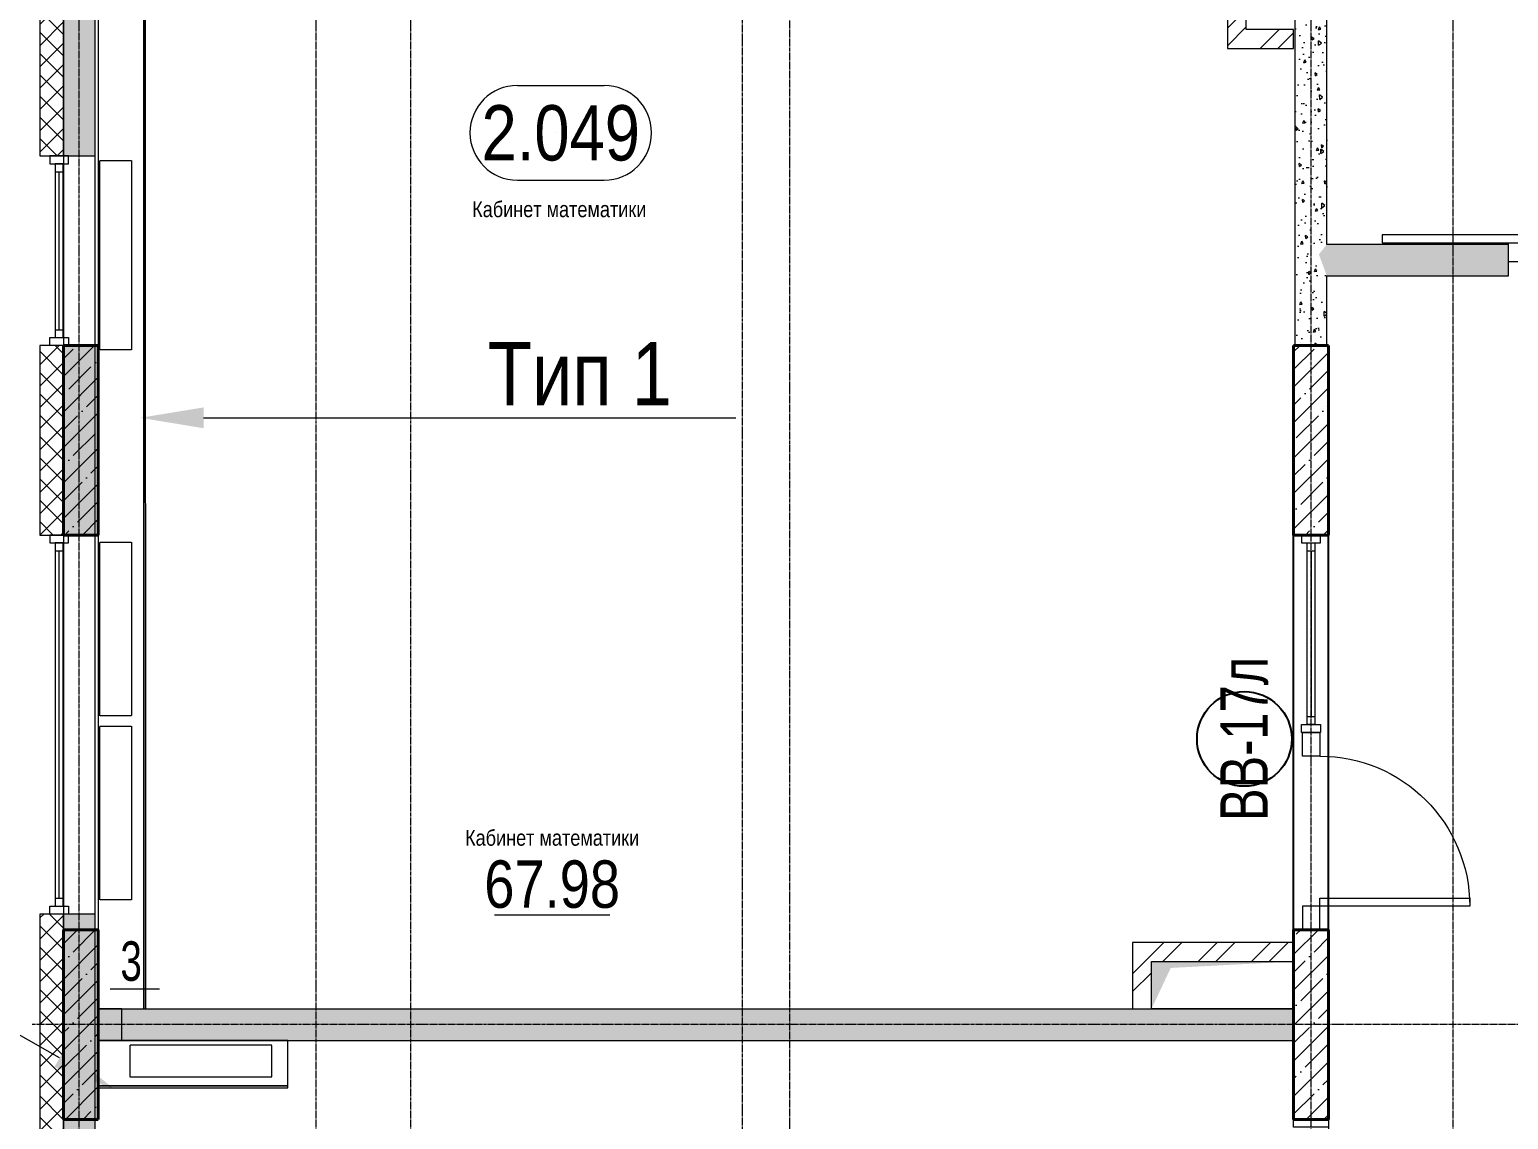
# Model space of a CAD drawing. Header units: millimetres. Extents: x -231292 to 573618, y -153144 to 564035.
# Drawn here: x 103068 to 112433, y 33330 to 40230 of the extents above; entities that cross this region are included whole.
import ezdxf
from ezdxf import colors
from ezdxf.entities.mleader import LeaderData, LeaderLine
from ezdxf.enums import TextEntityAlignment as Align
from ezdxf.math import Vec2, Vec3

# ---------------------------------------------------------------- set-up
doc = ezdxf.new("R2010")
doc.units = ezdxf.units.MM
doc.linetypes.add('CENTER2', pattern=[28.575, 19.05, -3.175, 3.175, -3.175])
doc.linetypes.add('HIDDEN2', pattern=[4.7625, 3.175, -1.5875])
doc.layers.get('0').update_dxf_attribs({"color": 250})
doc.layers.get('Defpoints').update_dxf_attribs({"color": 250})
for name, color, linetype, lineweight in [('A-AREA', 250, 'Continuous', 15), ('A-Wall_Материал_Газоблок_Контур', 250, 'Continuous', 0), ('АР_Area', 250, 'Continuous', 5), ('АР_Витраж', 250, 'Continuous', 13), ('АР_Витраж марка', 250, 'Continuous', 9), ('АР_Двери', 250, 'Continuous', 9), ('АР_Двери_витраж', 250, 'Continuous', 9), ('АР_Колонны', 250, 'Continuous', 35), ('АР_Окна', 250, 'Continuous', 5), ('АР_Отв. марка', 250, 'Continuous', 9), ('АР_Отопительные приборы', 250, 'HIDDEN2', 0), ('АР_площадь пом', 250, 'Continuous', 5), ('АР_Стены ЖБ', 250, 'Continuous', 35), ('АР_Стены кирпич', 250, 'Continuous', 20), ('АР_Стены ПЕНОблок', 250, 'Continuous', 20), ('АР_Утеплитель', 250, 'Continuous', 0), ('АР_Штриховка', 250, 'Continuous', 0), ('Зашивка радиаторов тип 1 (фанера и МДФ)', 250, 'Continuous', 0), ('Зашивка радиаторов тип 9 (до потолка_ облиц плитка)', 250, 'Continuous', 0), ('КМ_Фахверки', 250, 'Continuous', 80), ('ОВ_Отопление', 250, 'Continuous', 0), ('ОВ_Шахты', 250, 'Continuous', 5), ('Размеры зашивки ГКЛ', 250, 'Continuous', 0), ('РД_Оси_100', 250, 'Continuous', 0), ('РД_проем_инж перемыч_фахверк', 250, 'Continuous', 18)]:
    doc.layers.add(name, color=color, linetype=linetype, lineweight=lineweight)
doc.layers.add('РД_Витраж_вн', color=250, linetype='Continuous')
doc.layers.add('РД_Проем', color=250, linetype='Continuous', lineweight=0, plot=False)
doc.styles.add('Arial0', font='arial.ttf')
doc.styles.add('Arial_09', font='ARIALN.TTF', dxfattribs={"width": 0.9})
doc.styles.add('style1', font='ARIALN.TTF')
pattern_1 = [(45, (8883.4, 13229.69), (-112.2532, 112.2532), []), (45, (8995.66, 13229.69), (-112.2532, 112.2532), [198.4375, -39.6875, 0, -39.6875])]
pattern_2 = [(45, (8883.4, 13229.69), (-112.2532, 112.2532), []), (45, (8995.66, 13229.69), (-112.2532, 112.2532), [198.4375, -39.6875, 0, -39.6875])]
pattern_3 = [(45, (8883.4, 13229.69), (-168.3798, 168.3798), []), (45, (8995.66, 13229.69), (-168.3798, 168.3798), [])]

# ---------------------------------------------------------------- blocks, each defined once
blk = doc.blocks.new('СОШ_2200_АР_ОСИ_М100_28.05.24')
at = {"layer": 'РД_Оси_100', "linetype": 'CENTER2'}
for p, q in [((94500, -6155), (94500, 139938.679)), ((96000, -6155), (96000, 139938.679)), ((102300, -6155), (102300, 139938.679)), ((119910, 20700), (94200, 20700))]:
    blk.add_line(p, q, dxfattribs=at)
for points in [[(96600, -6155), (96600, 139938.679)], [(98700, -6194.98), (98700, 139538.679), (98550, 139938.679)], [(99000, -6195.83), (99000, 139538.679), (99150, 139938.679)], [(103200, -6155), (103200, 139938.679)]]:
    blk.add_lwpolyline(points, dxfattribs=at)
blk = doc.blocks.new('otv')
at = {"linetype": 'Continuous'}
blk.add_lwpolyline([(0, -1), (0, 0), (1, 0), (1, -1)], close=True, dxfattribs=at)
blk.add_solid([(0, -1), (0, 0), (0.135, -0.137), (1, 0)], dxfattribs=at)
blk = doc.blocks.new('MOK-МаркаПом_овал_ареал')
for p, q in [((-2.75, 3), (2.75, 3)), ((-2.75, -3), (2.75, -3))]:
    blk.add_line(p, q)
for centre, radius, start, end in [((-2.75, 0), 3, 90, 270), ((2.75, 0), 3, 270, 90), ((-3.75, 0), 3.5, 0, 0.00095)]:
    blk.add_arc(centre, radius, start, end)
at = {"color": 0, "style": 'style1'}
blk.add_attdef('АР-ПОМЕЩЕНИЕ:НОМЕР', text='', height=3.5, dxfattribs=at).set_placement((0, 0), align=Align.MIDDLE)
at = {"layer": 'Defpoints', "color": 2, "style": 'style1'}
blk.add_attdef('АР-ПОМЕЩЕНИЕ:НАИМЕНОВАНИЕ', text='', height=1, dxfattribs=at).set_placement((-0.094, -4.814), align=Align.MIDDLE)
blk = doc.blocks.new('MOK-МаркаПомещения1')
at = {"layer": 'A-AREA', "color": 0}
blk.add_line((-3.651, -1.944), (3.649, -1.944), dxfattribs=at)
at = {"layer": 'A-AREA', "color": 0, "style": 'style1'}
blk.add_attdef('АР-ПОМЕЩЕНИЕ:ПЛОЩАДЬ', text='', height=3, dxfattribs=at).set_placement((0, 0), align=Align.MIDDLE)
at = {"layer": 'Defpoints', "style": 'style1', "flags": 8}
blk.add_attdef('АР-ПОМЕЩЕНИЕ:НАИМЕНОВАНИЕ', text='', height=1, dxfattribs=at).set_placement((0, 2.956), align=Align.MIDDLE)
blk = doc.blocks.new('MOK-МаркаПроема инж.')
blk.add_line((-1.328, -1.754), (1.802, -1.754))
at = {"color": 0, "style": 'Arial0', "width": 0.7}
blk.add_attdef('АР-ПРОЕМ:Коробка', text='', height=2.5, dxfattribs=at).set_placement((0, 0), align=Align.MIDDLE)
blk = doc.blocks.new('МаркаВитража1')
at = {"layer": 'Defpoints'}
blk.add_circle((0, 0), 3, dxfattribs=at)
at = {"color": 0, "linetype": 'ByBlock', "lineweight": -2, "style": 'Arial_09', "width": 0.9}
blk.add_attdef('АР-ОКНО:НАИМЕНОВАНИЕ', text='', height=3, dxfattribs=at).set_placement((0, 0), align=Align.MIDDLE)

msp = doc.modelspace()

# ---------------------------------------------------------------- hatches: boundary and pattern name
at = {"layer": 'АР_Штриховка', "linetype": 'Continuous', "lineweight": 0}
h = msp.add_hatch(dxfattribs=at)
h.set_pattern_fill('ANSI37', color=256, scale=30, style=0)
h.set_pattern_definition([(45, (8883.4, 13229.69), (-67.35192, 67.35192), []), (135, (8883.4, 13229.69), (-67.35192, -67.35192), [])])
h.paths.add_polyline_path([(103133.403, 27329.686), (103283.403, 27329.686), (103283.403, 34629.686), (103133.403, 34629.686)], flags=0)
h.paths.add_polyline_path([(103133.403, 37029.686), (103283.403, 37029.686), (103283.403, 38229.686), (103133.403, 38229.686)], flags=0)
h.paths.add_polyline_path([(103133.403, 39429.686), (103283.403, 39429.686), (103283.403, 40329.686), (103133.403, 40329.686)], flags=0)
h.paths.add_polyline_path([(103133.403, 42429.686), (103283.403, 42429.686), (103283.403, 44529.686), (103133.403, 44529.686)], flags=0)
h.paths.add_polyline_path([(103133.403, 45729.686), (103283.403, 45729.686), (103283.403, 46629.686), (103133.403, 46629.686)], flags=0)
h.paths.add_polyline_path([(103133.403, 49929.686), (103283.403, 49929.686), (103283.403, 50829.686), (103133.403, 50829.686)], flags=0)
h.paths.add_polyline_path([(103133.403, 52029.686), (103283.403, 52029.686), (103283.403, 52929.686), (103133.403, 52929.686)], flags=0)
h.paths.add_polyline_path([(103133.403, 54129.686), (103283.403, 54129.686), (103283.403, 55029.686), (103133.403, 55029.686)], flags=0)
h.paths.add_polyline_path([(103133.403, 58329.686), (103283.403, 58329.686), (103283.403, 59229.686), (103133.403, 59229.686)], flags=0)
h.paths.add_polyline_path([(103133.403, 60429.686), (103283.403, 60429.686), (103283.403, 61929.686), (103133.403, 61929.686)], flags=0)
h.paths.add_polyline_path([(103133.403, 63129.686), (103283.403, 63129.686), (103283.403, 64029.686), (103133.403, 64029.686)], flags=0)
h.paths.add_polyline_path([(103133.403, 67329.686), (103283.403, 67329.686), (103283.403, 68529.686), (103133.403, 68529.686)], flags=0)
h.paths.add_polyline_path([(103133.403, 69729.686), (103283.403, 69729.686), (103283.403, 70629.686), (103133.403, 70629.686)], flags=0)
h.paths.add_polyline_path([(103133.403, 71829.686), (103283.403, 71829.686), (103283.403, 72729.686), (103133.403, 72729.686)], flags=0)
h.paths.add_polyline_path([(103133.403, 76029.686), (103283.403, 76029.686), (103283.403, 77329.686), (103133.403, 77329.686)], flags=0)
h = msp.add_hatch(dxfattribs=at)
h.set_pattern_fill('AR-CONC', color=256, style=0)
h.set_pattern_definition([(50, (8883.4, 13229.69), (182.18467, -15.93909), [19.05, -209.55]), (355, (8883.4, 13229.69), (-35.24342, 191.05685), [15.24, -167.64058]), (100.45144, (8898.58, 13228.36), (146.94125, 175.11775), [16.19, -178.09024]), (46.1842, (8883.4, 13280.49), (271.07904, -42.04233), [28.575, -314.325]), (96.63556, (8906, 13276.98), (237.40413, 247.4261), [24.285, -267.1356]), (351.18415, (8883.4, 13280.5), (237.4041, 247.4261), [22.86, -251.4597]), (21, (8908.8, 13267.79), (151.6144, -102.2652), [19.05, -209.55]), (326, (8908.8, 13267.79), (61.80203, 184.18797), [15.24, -167.64]), (71.45144, (8921.44, 13259.26), (213.41642, 81.92277), [16.19, -178.08994]), (37.5, (8883.4, 13229.686), (3.088603, 84.55504), [0, -165.608, 0, -170.18, 0, -168.275]), (7.5, (8883.4, 13229.69), (66.81966, 100.180575), [0, -97.028, 0, -161.798, 0, -64.135]), (327.5, (8826.76, 13229.686), (135.590595, -5.728744), [0, -63.5, 0, -198.12, 0, -262.89]), (317.5, (8801.36, 13229.69), (148.12918, 25.42649), [0, -82.55, 0, -131.572, 0, -186.69])])
h.paths.add_polyline_path([(103283.403, 27329.686), (103483.403, 27329.686), (103483.403, 34629.686), (103283.403, 34629.686)], flags=0)
h.paths.add_polyline_path([(103283.403, 37029.686), (103483.403, 37029.686), (103483.403, 38229.686), (103283.403, 38229.686)], flags=0)
h.paths.add_polyline_path([(103283.403, 39429.686), (103483.403, 39429.686), (103483.403, 40329.686), (103283.403, 40329.686)], flags=0)
h.paths.add_polyline_path([(103283.403, 42429.686), (103483.403, 42429.686), (103483.403, 44529.686), (103283.403, 44529.686)], flags=0)
h.paths.add_polyline_path([(103283.403, 45729.686), (103483.403, 45729.686), (103483.403, 46629.686), (103283.403, 46629.686)], flags=0)
h.paths.add_polyline_path([(103283.403, 49929.686), (103483.403, 49929.686), (103483.403, 50829.686), (103283.403, 50829.686)], flags=0)
h.paths.add_polyline_path([(103283.403, 52029.686), (103483.403, 52029.686), (103483.403, 52929.686), (103283.403, 52929.686)], flags=0)
h.paths.add_polyline_path([(103283.403, 54129.686), (103483.403, 54129.686), (103483.403, 55029.686), (103283.403, 55029.686)], flags=0)
h.paths.add_polyline_path([(103283.403, 58329.686), (103483.403, 58329.686), (103483.403, 59229.686), (103283.403, 59229.686)], flags=0)
h.paths.add_polyline_path([(103283.403, 60429.686), (103483.403, 60429.686), (103483.403, 61929.686), (103283.403, 61929.686)], flags=0)
h.paths.add_polyline_path([(103283.403, 63129.686), (103483.403, 63129.686), (103483.403, 64029.686), (103283.403, 64029.686)], flags=0)
h.paths.add_polyline_path([(103283.403, 67329.686), (103483.403, 67329.686), (103483.403, 68529.686), (103283.403, 68529.686)], flags=0)
h.paths.add_polyline_path([(103283.403, 69729.686), (103483.403, 69729.686), (103483.403, 70629.686), (103283.403, 70629.686)], flags=0)
h.paths.add_polyline_path([(103283.403, 71829.686), (103483.403, 71829.686), (103483.403, 72729.686), (103283.403, 72729.686)], flags=0)
h.paths.add_polyline_path([(103283.403, 76029.686), (103483.403, 76029.686), (103483.403, 77329.686), (103283.403, 77329.686)], flags=0)
h = msp.add_hatch(dxfattribs=at)
h.set_pattern_fill('ANSI32', color=256, scale=25, style=0)
h.set_pattern_definition(pattern_3)
h.paths.add_polyline_path([(110653.403, 40109.686), (110773.403, 40229.686), (110773.403, 41129.686), (110653.403, 41249.686)], flags=0)
h = msp.add_hatch(dxfattribs=at)
h.set_pattern_fill('AR-CONC', color=256, angle=-315, style=0)
h.set_pattern_definition([(95, (8883.4, 13229.69), (140.09465, 117.55338), [19.05, -209.55]), (40, (8883.4, 13229.69), (-160.01845, 110.17673), [15.24, -167.6406]), (145.45144, (8895.08, 13239.48), (-19.9238, 227.7301), [16.19, -178.09024]), (91.1842, (8847.48, 13265.6), (221.41024, 161.9534), [28.575, -314.325]), (141.63556, (8865.93, 13279.1), (-7.0866, 342.82676), [24.285, -267.1356]), (36.18415, (8847.48, 13265.6), (-7.0866, 342.8268), [22.86, -251.4597]), (66, (8874.42, 13274.59), (179.51998, 34.89515), [19.05, -209.55]), (11, (8874.42, 13274.59), (-86.53993, 173.9412), [15.24, -167.64]), (116.45145, (8889.38, 13277.5), (92.98005, 208.83634), [16.19, -178.08994]), (82.5, (8883.4, 13229.686), (-57.60547, 61.973414), [0, -165.608, 0, -170.18, 0, -168.275]), (52.5, (8883.4, 13229.69), (-23.58973, 118.087), [0, -97.028, 0, -161.798, 0, -64.135]), (12.5, (8843.35, 13189.634), (99.927863, 91.826196), [0, -63.5, 0, -198.12, 0, -262.89]), (2.5, (8825.39, 13171.67), (86.7639, 122.72239), [0, -82.55, 0, -131.572, 0, -186.69])])
h.paths.add_polyline_path([(111283.403, 40530.686), (111083.403, 40530.686), (111083.403, 40229.686), (111283.403, 40229.686)], flags=0)
h.paths.add_polyline_path([(111283.403, 40229.686), (111083.403, 40229.686), (111083.403, 38879.686), (111233.403, 38806.353), (111283.403, 38869.686)], flags=0)
h.paths.add_polyline_path([(111283.403, 38669.686), (111233.403, 38806.353), (111083.403, 38879.686), (111083.403, 38228.686), (111283.403, 38228.686)], flags=0)
h = msp.add_hatch(dxfattribs=at)
h.set_pattern_fill('ANSI32', color=256, scale=25, style=0)
h.set_pattern_definition(pattern_3)
h.paths.add_polyline_path([(111073.403, 40109.686), (111073.403, 40229.686), (110773.403, 40229.686), (110653.403, 40109.686)], flags=0)
h = msp.add_hatch(dxfattribs=at)
h.set_pattern_fill('AR-CONC', color=256, angle=45, style=0)
h.set_pattern_definition([(95, (8883.4, 13229.69), (140.09465, 117.55338), [19.05, -209.55]), (40, (8883.4, 13229.69), (-160.01845, 110.17673), [15.24, -167.64058]), (145.45144, (8895.08, 13239.48), (-19.9238, 227.7301), [16.19, -178.09024]), (91.1842, (8847.48, 13265.6), (221.41024, 161.9534), [28.575, -314.325]), (141.63556, (8865.93, 13279.1), (-7.0866, 342.82676), [24.285, -267.1356]), (36.18415, (8847.48, 13265.6), (-7.0866, 342.82676), [22.86, -251.4597]), (66, (8874.42, 13274.59), (179.51998, 34.89515), [19.05, -209.55]), (11, (8874.42, 13274.59), (-86.53993, 173.9412), [15.24, -167.64]), (116.45145, (8889.38, 13277.5), (92.98005, 208.83634), [16.19, -178.08994]), (82.5, (8883.4, 13229.686), (-57.60547, 61.973414), [0, -165.608, 0, -170.18, 0, -168.275]), (52.5, (8883.4, 13229.69), (-23.58973, 118.087), [0, -97.028, 0, -161.798, 0, -64.135]), (12.5, (8843.35, 13189.634), (99.927863, 91.826196), [0, -63.5, 0, -198.12, 0, -262.89]), (2.5, (8825.39, 13171.67), (86.7639, 122.72239), [0, -82.55, 0, -131.572, 0, -186.69])])
h.paths.add_polyline_path([(115583.403, 38669.686), (115633.403, 38806.353), (115583.403, 38869.686), (114433.407, 38869.686), (114433.407, 38669.686)], flags=0)
h.paths.add_polyline_path([(112433.398, 38669.686), (112433.398, 38869.686), (111283.403, 38869.686), (111233.403, 38806.353), (111283.403, 38669.686)], flags=0)
at = {"layer": 'АР_Штриховка', "linetype": 'Continuous', "lineweight": 5}
h = msp.add_hatch(dxfattribs=at)
h.set_pattern_fill('ANSI35', color=256, scale=25, style=0)
h.set_pattern_definition(pattern_2)
h.paths.add_polyline_path([(103503.403, 38229.686), (103283.403, 38229.686), (103283.403, 37029.686), (103503.403, 37029.686)], flags=0)
h = msp.add_hatch(dxfattribs=at)
h.set_pattern_fill('ANSI35', color=256, scale=25, style=0)
h.set_pattern_definition(pattern_2)
h.paths.add_polyline_path([(111293.403, 38229.686), (111073.403, 38229.686), (111073.403, 37029.686), (111293.403, 37029.686)], flags=0)
h = msp.add_hatch(dxfattribs=at)
h.set_pattern_fill('ANSI35', color=256, scale=25, style=0)
h.set_pattern_definition(pattern_1)
h.paths.add_polyline_path([(103283.403, 33329.686), (103503.403, 33329.686), (103503.403, 34529.686), (103283.403, 34529.686)], flags=0)
h = msp.add_hatch(dxfattribs=at)
h.set_pattern_fill('ANSI35', color=256, scale=25, style=0)
h.set_pattern_definition(pattern_1)
h.paths.add_polyline_path([(111073.403, 33329.686), (111293.403, 33329.686), (111293.403, 34529.686), (111073.403, 34529.686)], flags=0)
at = {"layer": 'АР_Штриховка', "linetype": 'Continuous', "lineweight": 0}
h = msp.add_hatch(dxfattribs=at)
h.set_pattern_fill('ANSI32', color=256, scale=25, style=0)
h.set_pattern_definition([(45, (8883.4, 13229.69), (-168.3798, 168.3798), []), (45, (8995.66, 13229.69), (-168.3798, 168.3798), [])])
h.paths.add_polyline_path([(110173.349, 34329.739), (110053.349, 34449.739), (110053.349, 34029.686), (110173.349, 34029.686)], flags=0)
h = msp.add_hatch(dxfattribs=at)
h.set_pattern_fill('ANSI32', color=256, scale=25, style=0)
h.set_pattern_definition([(45, (8883.4, 13229.69), (-168.3798, 168.3798), []), (45, (8995.66, 13229.69), (-168.3798, 168.3798), [])])
h.paths.add_polyline_path([(110053.349, 34449.739), (110173.349, 34329.739), (111073.403, 34329.739), (111073.403, 34449.739)], flags=0)
h = msp.add_hatch(dxfattribs=at)
h.set_pattern_fill('AR-CONC', color=256, angle=-315, style=0)
h.set_pattern_definition([(95, (8883.4, 13229.69), (140.09465, 117.55338), [19.05, -209.55]), (40, (8883.4, 13229.69), (-160.01845, 110.17673), [15.24, -167.6406]), (145.45144, (8895.08, 13239.48), (-19.9238, 227.7301), [16.19, -178.09024]), (91.1842, (8847.48, 13265.6), (221.41024, 161.9534), [28.575, -314.325]), (141.63556, (8865.93, 13279.1), (-7.0866, 342.82676), [24.285, -267.1356]), (36.18415, (8847.48, 13265.6), (-7.0866, 342.8268), [22.86, -251.4597]), (66, (8874.42, 13274.59), (179.51998, 34.89515), [19.05, -209.55]), (11, (8874.42, 13274.59), (-86.53993, 173.9412), [15.24, -167.64]), (116.45145, (8889.38, 13277.5), (92.98005, 208.83634), [16.19, -178.08994]), (82.5, (8883.4, 13229.686), (-57.60547, 61.973414), [0, -165.608, 0, -170.18, 0, -168.275]), (52.5, (8883.4, 13229.69), (-23.58973, 118.087), [0, -97.028, 0, -161.798, 0, -64.135]), (12.5, (8843.35, 13189.634), (99.927863, 91.826196), [0, -63.5, 0, -198.12, 0, -262.89]), (2.5, (8825.39, 13171.67), (86.7639, 122.72239), [0, -82.55, 0, -131.572, 0, -186.69])])
h.paths.add_polyline_path([(111073.349, 33829.686), (111073.349, 34029.686), (110173.349, 34029.686), (110173.349, 33829.686)], flags=0)
h.paths.add_polyline_path([(110173.349, 33829.686), (110173.349, 34029.686), (103503.349, 34029.686), (103503.349, 33829.686)], flags=0)
h = msp.add_hatch(dxfattribs=at)
h.set_pattern_fill('AR-CONC', color=256, angle=45, style=0)
h.set_pattern_definition([(95, (8883.4, 13229.69), (140.09465, 117.55338), [19.05, -209.55]), (40, (8883.4, 13229.69), (-160.01845, 110.17673), [15.24, -167.6406]), (145.45144, (8895.08, 13239.48), (-19.9238, 227.7301), [16.19, -178.09024]), (91.1842, (8847.48, 13265.6), (221.41024, 161.9534), [28.575, -314.325]), (141.63556, (8865.93, 13279.1), (-7.0866, 342.82676), [24.285, -267.1356]), (36.18415, (8847.48, 13265.6), (-7.0866, 342.8268), [22.86, -251.4597]), (66, (8874.42, 13274.59), (179.51998, 34.89515), [19.05, -209.55]), (11, (8874.42, 13274.59), (-86.53993, 173.9412), [15.24, -167.64]), (116.45145, (8889.38, 13277.5), (92.98005, 208.83634), [16.19, -178.08994]), (82.5, (8883.4, 13229.686), (-57.60547, 61.973414), [0, -165.608, 0, -170.18, 0, -168.275]), (52.5, (8883.4, 13229.69), (-23.58973, 118.087), [0, -97.028, 0, -161.798, 0, -64.135]), (12.5, (8843.35, 13189.634), (99.927863, 91.826196), [0, -63.5, 0, -198.12, 0, -262.89]), (2.5, (8825.39, 13171.67), (86.7639, 122.72239), [0, -82.55, 0, -131.572, 0, -186.69])])
h.paths.add_polyline_path([(111083.403, 30718.686), (111283.403, 30718.686), (111283.399, 32279.686), (111083.399, 32279.685)], flags=0)
h.paths.add_polyline_path([(111083.396, 33329.686), (111283.396, 33329.686), (111283.396, 33330.686), (111083.396, 33330.685)], flags=0)
at = {"layer": 'ОВ_Отопление', "linetype": 'Continuous', "lineweight": 5}
for points in [[(103653.403, 33829.686), (103653.403, 34029.686), (103578.403, 33929.686)], [(103503.403, 33829.686), (103653.403, 33829.686), (103578.403, 33929.686)]]:
    msp.add_hatch(color=256, dxfattribs=at).paths.add_polyline_path(points, flags=0)

# ---------------------------------------------------------------- linework, layer by layer
at = {"layer": 'A-Wall_Материал_Газоблок_Контур', "linetype": 'Continuous', "lineweight": 0}
for p, q in [((103483.403, 38229.686), (103483.403, 39429.686)), ((103483.403, 34629.686), (103483.403, 37029.686))]:
    msp.add_line(p, q, dxfattribs=at)
at = {"layer": 'АР_Витраж', "linetype": 'Continuous', "lineweight": 5}
for p, q in [((111073.403, 37029.686), (111073.403, 35779.686)), ((111293.403, 37029.686), (111293.403, 35779.686))]:
    msp.add_line(p, q, dxfattribs=at)
at = {"layer": 'АР_Витраж', "linetype": 'Continuous', "lineweight": 13}
for p, q in [((111158.403, 36929.686), (111208.403, 36929.686)), ((111183.403, 36929.686), (111183.403, 35879.686)), ((111158.403, 35879.686), (111208.403, 35879.686))]:
    msp.add_line(p, q, dxfattribs=at)
for points in [[(111243.403, 36979.686), (111243.403, 37029.686), (111123.403, 37029.686), (111123.403, 36979.686)], [(111158.403, 36979.686), (111208.403, 36979.686), (111208.403, 35829.686), (111158.403, 35829.686)], [(111243.403, 35829.686), (111243.403, 35779.686), (111123.403, 35779.686), (111123.403, 35829.686)]]:
    msp.add_lwpolyline(points, close=True, dxfattribs=at)
at = {"layer": 'АР_Двери', "linetype": 'Continuous', "lineweight": 9}
msp.add_lwpolyline([(111073.396, 33279.686), (111073.396, 33329.686), (111293.396, 33329.686), (111293.396, 33279.686)], close=True, dxfattribs=at)
at = {"layer": 'АР_Двери_витраж'}
msp.add_lwpolyline([(111633.398, 38879.198), (112583.398, 38879.686), (112583.398, 38929.686), (111633.398, 38929.198)], close=True, dxfattribs=at)
at = {"layer": 'АР_Двери_витраж', "linetype": 'Continuous', "lineweight": 9}
for points in [[(112583.398, 38759.686), (112433.398, 38759.686), (112433.398, 38879.686), (112583.398, 38879.686)], [(111128.403, 35629.686), (111128.403, 35779.686), (111238.403, 35779.686), (111238.403, 35629.686)], [(111128.403, 34679.686), (111128.403, 34529.686), (111238.403, 34529.686), (111238.403, 34679.686)], [(111238.403, 34679.686), (111238.403, 34729.686), (112188.403, 34729.686), (112188.403, 34679.686)]]:
    msp.add_lwpolyline(points, close=True, dxfattribs=at)
at = {"layer": 'АР_Двери_витраж', "linetype": 'Continuous', "lineweight": 9, "extrusion": (0, 0, -1)}
msp.add_arc((-111238.403, 34679.686), 950, 90, 180, dxfattribs=at)
at = {"layer": 'АР_Колонны', "linetype": 'HIDDEN2', "lineweight": 25}
for p, q in [((103283.403, 38229.686), (103503.403, 38229.686)), ((103283.403, 37029.686), (103283.403, 38229.686)), ((103503.403, 38229.686), (103503.403, 37029.686)), ((111073.403, 38229.686), (111293.403, 38229.686)), ((111073.403, 37029.686), (111073.403, 38229.686)), ((111293.403, 38229.686), (111293.403, 37029.686)), ((103503.403, 37029.686), (103283.403, 37029.686)), ((111293.403, 37029.686), (111073.403, 37029.686)), ((103283.403, 34529.686), (103503.403, 34529.686)), ((103283.403, 33329.686), (103283.403, 34529.686)), ((103503.403, 34529.686), (103503.403, 33329.686)), ((111073.403, 34529.686), (111293.403, 34529.686)), ((111073.403, 33329.686), (111073.403, 34529.686)), ((111293.403, 34529.686), (111293.403, 33329.686)), ((103503.403, 33329.686), (103283.403, 33329.686)), ((111293.403, 33329.686), (111073.403, 33329.686))]:
    msp.add_line(p, q, dxfattribs=at)
at = {"layer": 'АР_Колонны', "linetype": 'Continuous', "lineweight": 35}
for p, q in [((103283.403, 37029.686), (103283.403, 38229.686)), ((103283.403, 38229.686), (103503.403, 38229.686)), ((103503.403, 37029.686), (103503.403, 38229.686)), ((111073.403, 37029.686), (111073.403, 38229.686)), ((111073.403, 38229.686), (111293.403, 38229.686)), ((111293.403, 37029.686), (111293.403, 38229.686)), ((103283.403, 37029.686), (103503.403, 37029.686)), ((111073.403, 37029.686), (111293.403, 37029.686)), ((103283.403, 34529.686), (103503.403, 34529.686)), ((103283.403, 33329.686), (103283.403, 34529.686)), ((103503.403, 33329.686), (103503.403, 34529.686)), ((111073.403, 34529.686), (111293.403, 34529.686)), ((111073.403, 33329.686), (111073.403, 34529.686)), ((111293.403, 33329.686), (111293.403, 34529.686)), ((103283.403, 33329.686), (103503.403, 33329.686)), ((111073.403, 33329.686), (111293.403, 33329.686))]:
    msp.add_line(p, q, dxfattribs=at)
at = {"layer": 'АР_Окна', "linetype": 'Continuous', "lineweight": 5}
for p, q in [((103483.403, 38229.686), (103483.403, 39429.686)), ((103230.903, 39329.686), (103280.903, 39329.686)), ((103255.903, 38329.686), (103255.903, 39329.686)), ((103230.903, 38329.686), (103280.903, 38329.686)), ((103483.403, 34629.686), (103483.403, 37029.686)), ((103230.903, 36929.686), (103280.903, 36929.686)), ((103255.903, 34729.686), (103255.903, 36929.686)), ((103230.903, 34729.686), (103280.903, 34729.686))]:
    msp.add_line(p, q, dxfattribs=at)
for points in [[(103315.903, 39379.686), (103315.903, 39429.686), (103195.903, 39429.686), (103195.903, 39379.686)], [(103230.903, 38279.686), (103280.903, 38279.686), (103280.903, 39379.686), (103230.903, 39379.686)], [(103315.903, 38279.686), (103315.903, 38229.686), (103195.903, 38229.686), (103195.903, 38279.686)], [(103315.903, 36979.686), (103315.903, 37029.686), (103195.903, 37029.686), (103195.903, 36979.686)], [(103230.903, 34679.686), (103280.903, 34679.686), (103280.903, 36979.686), (103230.903, 36979.686)], [(103315.903, 34679.686), (103315.903, 34629.686), (103195.903, 34629.686), (103195.903, 34679.686)]]:
    msp.add_lwpolyline(points, close=True, dxfattribs=at)
at = {"layer": 'АР_Отопительные приборы'}
for points in [[(103513.403, 39401.114), (103713.403, 39401.114), (103713.403, 38201.114), (103513.403, 38201.114)], [(103513.403, 36984.497), (103713.403, 36984.497), (103713.403, 35884.497), (103513.403, 35884.497)], [(103513.403, 35819.264), (103713.403, 35819.264), (103713.403, 34719.264), (103513.403, 34719.264)], [(104603.403, 33599.686), (104603.403, 33799.686), (103703.403, 33799.686), (103703.403, 33599.686)]]:
    msp.add_lwpolyline(points, close=True, dxfattribs=at)
at = {"layer": 'АР_Стены ЖБ', "linetype": 'Continuous', "lineweight": 40}
for p, q in [((103503.403, 38229.686), (103283.403, 38229.686)), ((103283.403, 38229.686), (103283.403, 37029.686)), ((103503.403, 37029.686), (103503.403, 38229.686)), ((111293.403, 38229.686), (111073.403, 38229.686)), ((111073.403, 38229.686), (111073.403, 37029.686)), ((111293.403, 37029.686), (111293.403, 38229.686)), ((103283.403, 37029.686), (103503.403, 37029.686)), ((111073.403, 37029.686), (111293.403, 37029.686)), ((103503.403, 34529.686), (103283.403, 34529.686)), ((103283.403, 34529.686), (103283.403, 33329.686)), ((103503.403, 33329.686), (103503.403, 34529.686)), ((111293.403, 34529.686), (111073.403, 34529.686)), ((111073.403, 34529.686), (111073.403, 33329.686)), ((111293.403, 33329.686), (111293.403, 34529.686)), ((103283.403, 33329.686), (103503.403, 33329.686)), ((111073.403, 33329.686), (111293.403, 33329.686))]:
    msp.add_line(p, q, dxfattribs=at)
at = {"layer": 'АР_Стены кирпич', "linetype": 'Continuous', "lineweight": 20}
for p, q in [((110653.403, 41249.686), (110653.403, 40109.686)), ((110773.403, 40229.686), (110773.403, 41129.686)), ((111073.403, 40229.686), (110773.403, 40229.686)), ((111073.403, 40109.686), (111073.403, 40229.686)), ((110653.403, 40109.686), (111073.403, 40109.686)), ((110053.349, 34449.739), (110053.349, 34029.686)), ((111073.403, 34449.739), (110053.349, 34449.739)), ((111073.403, 34329.739), (111073.403, 34449.739)), ((110173.349, 34029.686), (110173.349, 34329.739)), ((110173.349, 34329.739), (111073.403, 34329.739)), ((110053.349, 34029.686), (110173.349, 34029.686))]:
    msp.add_line(p, q, dxfattribs=at)
at = {"layer": 'АР_Стены ПЕНОблок', "linetype": 'Continuous', "lineweight": 20}
for p, q in [((111083.403, 38228.686), (111083.403, 40530.686)), ((111283.403, 38869.686), (111283.403, 40530.686)), ((103283.403, 40329.686), (103283.403, 39429.686)), ((103483.403, 39429.686), (103483.403, 40329.686)), ((103283.403, 39429.686), (103483.403, 39429.686)), ((112433.398, 38869.686), (111283.403, 38869.686)), ((112433.398, 38669.686), (112433.398, 38869.686)), ((111283.403, 38669.686), (112433.398, 38669.686)), ((111283.403, 38228.686), (111283.403, 38669.686)), ((103483.403, 38229.686), (103283.403, 38229.686)), ((103283.403, 38229.686), (103283.403, 37029.686)), ((103483.403, 37029.686), (103483.403, 38229.686)), ((111083.403, 38228.686), (111283.403, 38228.686)), ((103283.403, 37029.686), (103483.403, 37029.686)), ((111283.403, 37030.686), (111083.403, 37030.686)), ((111083.403, 37030.686), (111083.403, 37029.686)), ((111083.403, 37029.686), (111283.403, 37029.686)), ((111283.403, 37029.686), (111283.403, 37030.686)), ((103483.403, 34629.686), (103283.403, 34629.686)), ((103283.403, 34629.686), (103283.403, 27329.686)), ((103483.403, 27329.686), (103483.403, 34629.686)), ((111283.403, 34529.686), (111083.403, 34529.686)), ((111083.403, 34529.686), (111083.403, 34528.686)), ((111083.403, 34528.686), (111283.403, 34528.686)), ((111283.403, 34528.686), (111283.403, 34529.686)), ((103503.349, 34029.686), (111073.349, 34029.686)), ((103503.349, 34029.686), (103503.349, 33829.686)), ((111073.349, 33829.686), (111073.349, 34029.686)), ((103503.349, 33829.686), (111073.349, 33829.686)), ((111283.396, 33330.686), (111083.396, 33330.685)), ((111083.396, 33330.685), (111083.396, 33329.686)), ((111083.396, 33329.686), (111283.396, 33329.686)), ((111283.396, 33329.686), (111283.396, 33330.686))]:
    msp.add_line(p, q, dxfattribs=at)
at = {"layer": 'АР_Утеплитель', "linetype": 'Continuous', "lineweight": 0}
for p, q in [((103133.403, 40329.686), (103133.403, 39429.686)), ((103283.403, 39429.686), (103283.403, 40329.686)), ((103133.403, 39429.686), (103283.403, 39429.686)), ((103283.403, 38229.686), (103133.403, 38229.686)), ((103133.403, 38229.686), (103133.403, 37029.686)), ((103283.403, 37029.686), (103283.403, 38229.686)), ((103133.403, 37029.686), (103283.403, 37029.686)), ((103283.403, 34629.686), (103133.403, 34629.686)), ((103133.403, 34629.686), (103133.403, 27329.686)), ((103283.403, 27329.686), (103283.403, 34629.686))]:
    msp.add_line(p, q, dxfattribs=at)
at = {"layer": 'Зашивка радиаторов тип 1 (фанера и МДФ)', "linetype": 'Continuous', "lineweight": 0}
for p, q in [((103503.403, 43129.686), (103503.777, 34029.686)), ((103791.277, 34029.698), (103790.903, 43129.698)), ((103790.903, 43129.698), (103791.277, 34029.698)), ((103803.777, 34029.698), (103803.403, 43129.699)), ((103503.777, 34029.686), (103803.777, 34029.698))]:
    msp.add_line(p, q, dxfattribs=at)
at = {"layer": 'Зашивка радиаторов тип 9 (до потолка_ облиц плитка)', "linetype": 'Continuous', "lineweight": 0}
for p, q in [((104703.403, 33829.686), (103503.403, 33829.686)), ((103503.403, 33529.686), (103503.403, 33829.686)), ((104703.403, 33529.686), (104703.403, 33829.686)), ((103503.403, 33542.186), (104703.403, 33542.186)), ((104703.403, 33542.186), (103503.403, 33542.186)), ((103503.403, 33529.686), (104703.403, 33529.686))]:
    msp.add_line(p, q, dxfattribs=at)
at = {"layer": 'КМ_Фахверки', "lineweight": 5}
msp.add_lwpolyline([(79583.403, 81804.686), (103283.403, 81804.103), (103283.403, 13129.686), (123583.403, 13129.686), (123583.371, 148129.686), (81883.406, 148129.686), (81883.406, 142129.686), (46283.403, 142129.686), (46283.403, 113829.686), (8783.403, 113829.686), (8783.403, 26629.686), (36583.403, 26629.686), (36583.403, 39729.686), (29083.403, 39729.686), (29083.403, 81804.686), (54383.403, 81804.686), (54383.403, 13129.686), (92083.403, 13129.686), (92083.403, 26829.686), (74683.402, 26829.694), (74683.401, 81804.686), (79584.99, 81804.686)], dxfattribs=at)
at = {"layer": 'ОВ_Отопление', "linetype": 'Continuous', "lineweight": 9}
for p, q in [((103653.403, 34029.686), (103503.403, 34029.686)), ((103503.403, 33829.686), (103503.403, 34029.686)), ((103653.403, 33829.686), (103653.403, 34029.686)), ((103653.403, 33829.686), (103503.403, 33829.686))]:
    msp.add_line(p, q, dxfattribs=at)
at = {"layer": 'РД_Витраж_вн', "linetype": 'Continuous', "lineweight": -3}
for p, q in [((111073.403, 34529.686), (111073.403, 37029.686)), ((111293.403, 34529.686), (111293.403, 37029.686))]:
    msp.add_line(p, q, dxfattribs=at)
at = {"layer": 'РД_Проем', "linetype": 'Continuous', "lineweight": 0}
for p, q in [((111073.403, 34529.686), (111073.403, 37029.686)), ((111293.403, 34529.686), (111293.403, 37029.686)), ((111293.396, 33329.686), (111293.399, 32279.686))]:
    msp.add_line(p, q, dxfattribs=at)
at = {"layer": 'РД_проем_инж перемыч_фахверк', "linetype": 'Continuous', "lineweight": 18}
for p, q in [((111073.403, 37028.686), (111073.403, 34528.686)), ((111293.403, 37028.686), (111293.403, 34528.686))]:
    msp.add_line(p, q, dxfattribs=at)

# ---------------------------------------------------------------- block references
at = {"layer": 'АР_Area', "linetype": 'Continuous', "lineweight": 5, "xscale": 100, "yscale": 100, "zscale": 100}
msp.add_blockref('MOK-МаркаПом_овал_ареал', (106432.197, 39576.051), dxfattribs=at).add_auto_attribs({'АР-ПОМЕЩЕНИЕ:НОМЕР': '2.049', 'АР-ПОМЕЩЕНИЕ:НАИМЕНОВАНИЕ': 'Кабинет математики'})
at = {"layer": 'АР_Витраж марка', "linetype": 'Continuous', "lineweight": 9, "xscale": 100, "yscale": 100, "zscale": 100, "rotation": 89.99999999999999}
msp.add_blockref('МаркаВитража1', (110761.46, 35738.689), dxfattribs=at).add_auto_attribs({'АР-ОКНО:НАИМЕНОВАНИЕ': 'ВВ-17л'})
at = {"layer": 'АР_Отв. марка', "linetype": 'Continuous', "lineweight": 9, "xscale": 100, "yscale": 100, "zscale": 100}
msp.add_blockref('MOK-МаркаПроема инж.', (103711.583, 34332.427, 580), dxfattribs=at).add_auto_attribs({'АР-ПРОЕМ:Коробка': '3'})
at = {"layer": 'АР_площадь пом', "linetype": 'Continuous', "lineweight": 5}
ref = msp.add_blockref('MOK-МаркаПомещения1', (106377.767, 34819.577), dxfattribs=dict(at, xscale=100, yscale=100, zscale=100))
ref.add_attrib('АР-ПОМЕЩЕНИЕ:НАИМЕНОВАНИЕ', 'Кабинет математики', dxfattribs={"layer": 'Defpoints', "height": 100, "style": 'style1'}).set_placement((106377.767, 35115.14), align=Align.MIDDLE)
ref.add_attrib('АР-ПОМЕЩЕНИЕ:ПЛОЩАДЬ', '67.98', dxfattribs={"layer": 'A-AREA', "color": 0, "height": 300, "style": 'style1'}).set_placement((106377.767, 34819.577), align=Align.MIDDLE)
at = {"layer": 'ОВ_Шахты', "xscale": 900, "yscale": 300, "zscale": 1400}
msp.add_blockref('otv', (110173.349, 34329.686), dxfattribs=at)
at = {"layer": 'РД_Оси_100'}
msp.add_blockref('СОШ_2200_АР_ОСИ_М100_28.05.24', (8883.403, 13229.686), dxfattribs=at)

# ---------------------------------------------------------------- leaders
at = {"layer": 'Размеры зашивки ГКЛ'}
ml = msp.add_multileader_mtext('Standard', dxfattribs=at)
ml.set_content('\\pxsm1;Тип 1 ', color=(0, 0, 138), style='style1')
ml.set_leader_properties(color=256, linetype='ByLayer', lineweight=9)
ml.build(insert=Vec2(0, 0))
ml.multileader.update_dxf_attribs({"has_dogleg": 0, "text_left_attachment_type": 6, "text_right_attachment_type": 6, "text_bottom_attachment_type": 10, "dogleg_length": 25, "arrow_head_size": 400})
ctx = ml.context
ctx.base_point, ctx.char_height, ctx.arrow_head_size, ctx.landing_gap_size, ctx.plane_origin = Vec3(105920.011, 37771.696), 400, 400, 50, Vec3(97975.665, 44742.261)
ctx.left_attachment, ctx.right_attachment, ctx.top_attachment = 6, 6, 10
notes = []
notes.append((ctx, [(0, (1, 1, 0), (105895.011, 37771.696), (1, 0), 25, [(1, [(103769.797, 37771.696)], 0, [])])]))
ctx.mtext.insert, ctx.mtext.width, ctx.mtext.defined_height, ctx.mtext.line_spacing_factor, ctx.mtext.flow_direction = Vec3(105970.011, 38251.696), 1668.44707, 600, 0.3, 5
ml = msp.add_multileader_mtext('Standard', dxfattribs=at)
ml.set_content('\\pxsm1;Тип 9 ', color=(0, 0, 138), style='style1')
ml.set_leader_properties(color=256, linetype='ByLayer', lineweight=9)
ml.build(insert=Vec2(0, 0))
ml.multileader.update_dxf_attribs({"has_dogleg": 0, "text_left_attachment_type": 6, "text_right_attachment_type": 6, "text_bottom_attachment_type": 10, "dogleg_length": 25, "arrow_head_size": 400})
ctx = ml.context
ctx.base_point, ctx.char_height, ctx.arrow_head_size, ctx.landing_gap_size, ctx.plane_origin = Vec3(100859.714, 34381.756), 400, 400, 50, Vec3(90223.198, 40491.399)
ctx.left_attachment, ctx.right_attachment, ctx.top_attachment = 6, 6, 10
notes.append((ctx, [(1, (1, 1, 0), (102119.23, 34381.756), (-1, 0), 25, [(1, [(103605.669, 33520.834)], 0, [])])]))
ctx.mtext.insert, ctx.mtext.width, ctx.mtext.defined_height, ctx.mtext.line_spacing_factor, ctx.mtext.flow_direction = Vec3(100909.714, 34861.756), 1668.44707, 600, 0.3, 5
for ctx, leaders in notes:
    for number, flags, end, landing, length, lines in leaders:
        leader = LeaderData()
        leader.index, (leader.has_last_leader_line, leader.has_dogleg_vector, leader.attachment_direction) = number, flags
        leader.last_leader_point, leader.dogleg_vector, leader.dogleg_length = Vec3(end), Vec3(landing), length
        for number, points, colour, breaks in lines:
            line = LeaderLine()
            line.index, line.vertices, line.color, line.breaks = number, Vec3.list(points), colors.encode_raw_color(colour), breaks
            leader.lines.append(line)
        ctx.leaders.append(leader)

doc.saveas('drawing.dxf')
